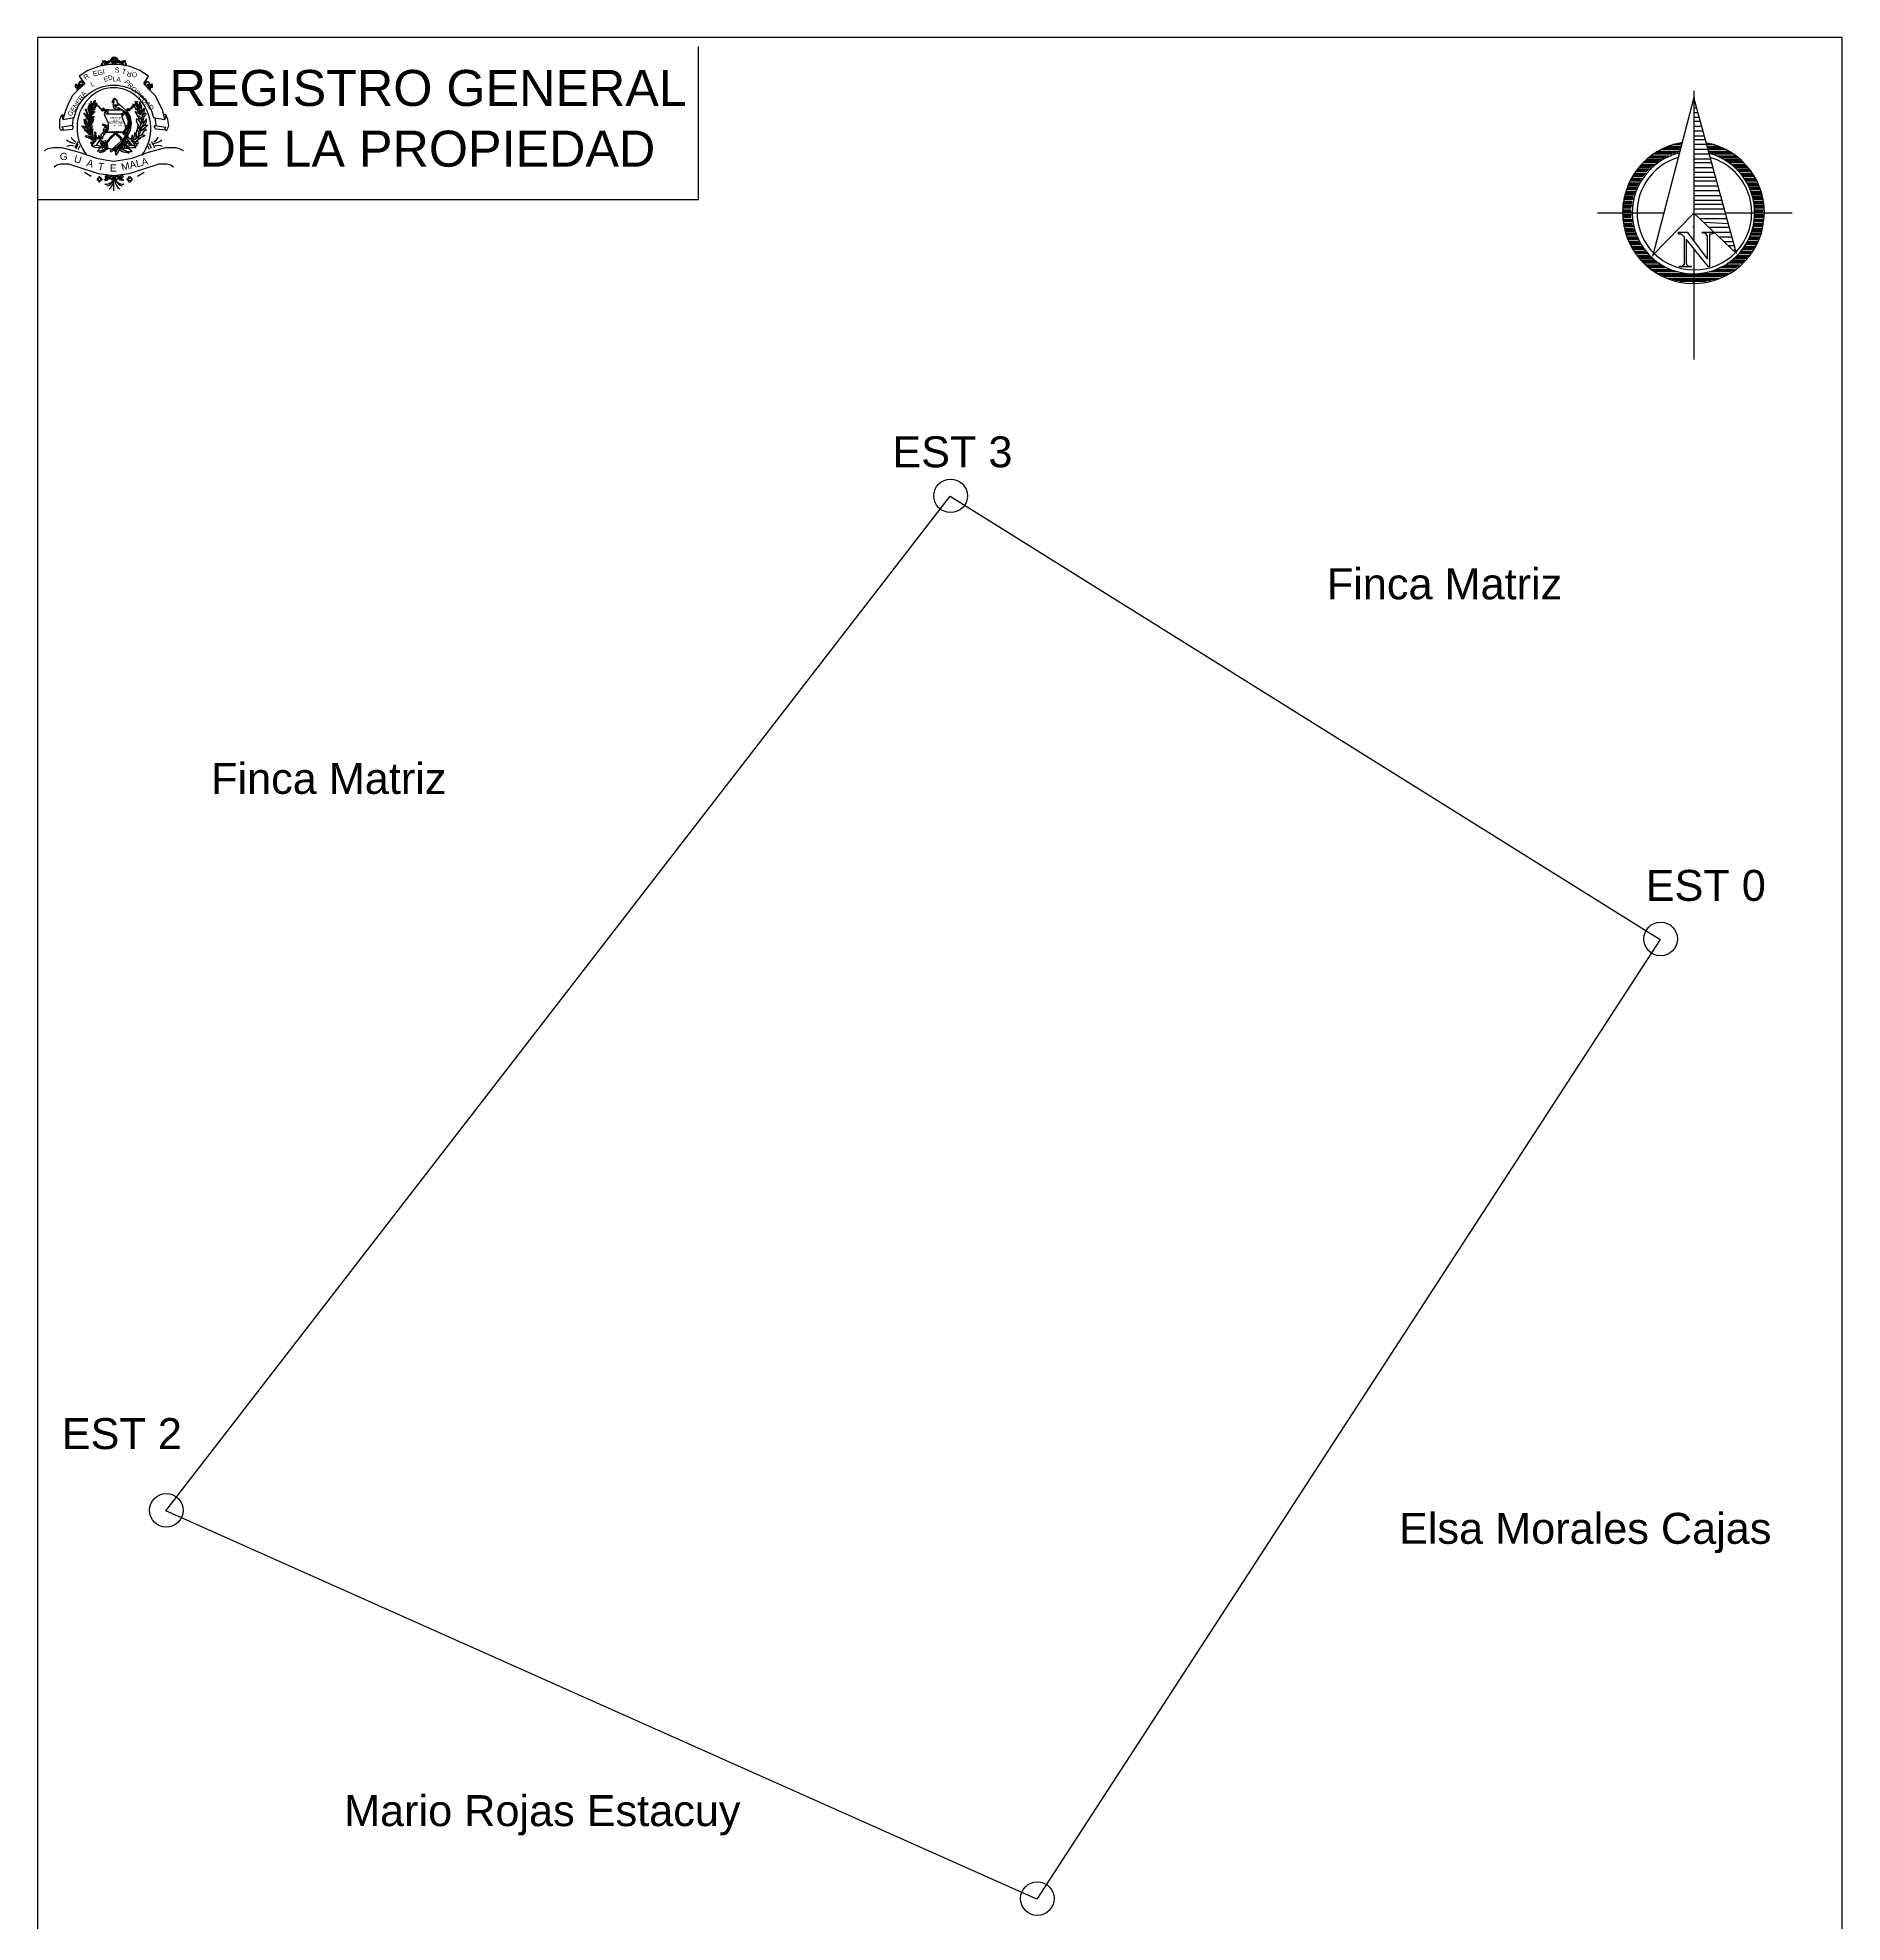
# Model space of a CAD drawing. Header units: millimetres. Extents: x 1880 to 2062, y 1917 to 2006.
# Drawn here: x 1880.19 to 1897.79, y 1929.81 to 1948.19 of the extents above; entities that cross this region are included whole.
import ezdxf

# ---------------------------------------------------------------- set-up
doc = ezdxf.new("R2010")
doc.units = ezdxf.units.MM
for name, color, linetype in [('PDF_0', 7, 'Continuous'), ('PDF_FORMATO', 7, 'Continuous'), ('PDF_Text', 7, 'Continuous')]:
    doc.layers.add(name, color=color, linetype=linetype)
doc.styles.add('PDF Arial-BoldMT', font='arial.ttf')
doc.styles.add('PDF ArialMT', font='arial.ttf')
doc.styles.add('PDF TimesNewRomanPS-BoldMT', font='arial.ttf')

msp = doc.modelspace()

# ---------------------------------------------------------------- hatches: boundary and pattern name
at = {"layer": 'PDF_0', "transparency": 33554559}
msp.add_hatch(color=256, dxfattribs=at).paths.add_polyline_path([(1896.352, 1947.601), (1896.352, 1947.61), (1896.342, 1947.61), (1896.333, 1947.601), (1896.342, 1947.591), (1896.352, 1947.591)])

# ---------------------------------------------------------------- linework, layer by layer
at = {"layer": 'PDF_0', "lineweight": 25}
for points in [[(1880.192, 1948.193), (1880.192, 1917.198), (1897.789, 1917.198), (1897.789, 1948.193)], [(1880.859, 1947.93), (1880.878, 1947.967), (1880.897, 1947.967), (1880.897, 1947.958), (1880.878, 1947.948), (1880.841, 1947.958), (1880.822, 1947.939), (1880.822, 1947.93), (1880.831, 1947.92), (1880.822, 1947.92), (1880.812, 1947.939), (1880.841, 1947.958), (1880.869, 1947.958), (1880.888, 1947.958), (1880.897, 1947.958), (1880.878, 1947.958), (1880.878, 1947.948), (1880.869, 1947.93), (1880.85, 1947.93), (1880.841, 1947.939), (1880.85, 1947.948), (1880.85, 1947.939)], [(1881.019, 1947.93), (1880.991, 1947.967), (1880.982, 1947.967), (1880.972, 1947.958), (1880.991, 1947.948), (1881.038, 1947.958), (1881.047, 1947.939), (1881.047, 1947.93), (1881.038, 1947.92), (1881.047, 1947.92), (1881.057, 1947.939), (1881.029, 1947.958), (1881, 1947.958), (1880.982, 1947.958), (1880.972, 1947.958), (1880.991, 1947.958), (1881, 1947.948), (1881.01, 1947.93), (1881.019, 1947.93), (1881.029, 1947.939), (1881.019, 1947.948), (1881.029, 1947.939)], [(1880.625, 1947.723), (1880.643, 1947.742), (1880.634, 1947.761), (1880.615, 1947.77), (1880.596, 1947.761), (1880.587, 1947.723), (1880.578, 1947.723), (1880.568, 1947.723), (1880.568, 1947.732), (1880.578, 1947.732), (1880.568, 1947.742), (1880.559, 1947.732), (1880.559, 1947.714), (1880.568, 1947.704), (1880.578, 1947.714), (1880.587, 1947.723), (1880.596, 1947.751), (1880.615, 1947.761), (1880.625, 1947.751)], [(1881.245, 1947.723), (1881.235, 1947.742), (1881.235, 1947.761), (1881.254, 1947.77), (1881.273, 1947.761), (1881.292, 1947.723), (1881.301, 1947.723), (1881.301, 1947.732), (1881.292, 1947.732), (1881.301, 1947.742), (1881.31, 1947.732), (1881.31, 1947.714), (1881.301, 1947.704), (1881.292, 1947.714), (1881.282, 1947.723), (1881.282, 1947.751), (1881.263, 1947.761), (1881.245, 1947.751)], [(1880.831, 1947.479), (1880.737, 1947.573), (1880.822, 1947.479)], [(1880.925, 1947.582), (1880.916, 1947.563), (1880.935, 1947.563), (1880.935, 1947.573)], [(1880.897, 1947.093), (1880.906, 1947.093)], [(1881.113, 1947.084), (1881.075, 1947.112), (1881.019, 1947.112), (1881.038, 1947.093), (1881.066, 1947.084)], [(1880.906, 1946.812), (1880.925, 1946.802), (1880.935, 1946.821), (1880.935, 1946.84), (1880.916, 1946.849), (1880.878, 1946.83), (1880.869, 1946.83), (1880.859, 1946.84), (1880.869, 1946.849), (1880.878, 1946.84), (1880.878, 1946.849), (1880.869, 1946.859), (1880.85, 1946.84), (1880.85, 1946.83), (1880.859, 1946.83), (1880.878, 1946.83), (1880.897, 1946.84), (1880.916, 1946.84), (1880.925, 1946.821)], [(1880.972, 1946.812), (1880.944, 1946.802), (1880.935, 1946.821), (1880.944, 1946.84), (1880.963, 1946.849), (1881, 1946.83), (1881.01, 1946.83), (1881.01, 1946.84), (1881, 1946.849), (1880.991, 1946.84), (1881, 1946.849), (1881.01, 1946.859), (1881.029, 1946.84), (1881.019, 1946.83), (1881.01, 1946.83), (1880.991, 1946.83), (1880.972, 1946.84), (1880.953, 1946.84), (1880.944, 1946.821)], [(1881, 1946.83), (1881.01, 1946.812), (1881.019, 1946.802), (1881.029, 1946.802)], [(1896.014, 1939.399), (1889.935, 1930.041), (1881.442, 1933.828), (1889.089, 1943.721)]]:
    msp.add_lwpolyline(points, close=True, dxfattribs=at)
for points in [[(1881.32, 1947.413), (1881.433, 1947.394), (1881.414, 1947.479), (1881.376, 1947.554), (1881.339, 1947.629), (1881.282, 1947.685), (1881.226, 1947.742), (1881.273, 1947.817), (1881.188, 1947.873), (1881.094, 1947.911), (1880.991, 1947.93), (1880.888, 1947.93), (1880.784, 1947.911), (1880.681, 1947.873), (1880.596, 1947.817), (1880.653, 1947.742), (1880.587, 1947.685), (1880.531, 1947.629), (1880.493, 1947.554), (1880.465, 1947.479), (1880.437, 1947.394), (1880.549, 1947.413, -0.823737)], [(1880.856, 1947.166, 0.771945), (1880.826, 1947.132, -0.741359)], [(1881.081, 1947.132, 0.771945), (1881.051, 1947.166, -0.741359)]]:
    msp.add_lwpolyline(points, format="xyb", close=True, dxfattribs=at)
for points in [[(1880.859, 1947.958), (1880.841, 1947.967), (1880.831, 1947.958), (1880.822, 1947.967), (1880.85, 1947.967), (1880.869, 1947.958)], [(1881.01, 1947.958), (1881.038, 1947.967), (1881.047, 1947.958), (1881.047, 1947.967), (1881.029, 1947.967), (1881, 1947.958)], [(1880.587, 1947.704), (1880.596, 1947.695), (1880.596, 1947.704), (1880.587, 1947.723), (1880.596, 1947.714), (1880.615, 1947.723), (1880.615, 1947.732), (1880.596, 1947.742), (1880.606, 1947.732), (1880.606, 1947.723), (1880.587, 1947.732)], [(1881.282, 1947.704), (1881.282, 1947.695), (1881.273, 1947.704), (1881.282, 1947.723), (1881.273, 1947.714), (1881.263, 1947.723), (1881.263, 1947.732), (1881.273, 1947.742), (1881.263, 1947.732), (1881.273, 1947.723), (1881.282, 1947.732)], [(1880.587, 1947.723), (1880.587, 1947.704), (1880.587, 1947.685), (1880.578, 1947.685), (1880.578, 1947.714)], [(1880.578, 1947.685), (1880.596, 1947.695), (1880.596, 1947.723)], [(1880.963, 1947.582), (1880.953, 1947.591), (1880.944, 1947.601), (1880.935, 1947.601), (1880.925, 1947.582), (1880.935, 1947.591), (1880.953, 1947.591), (1880.963, 1947.582), (1880.963, 1947.563), (1881.01, 1947.526), (1881.057, 1947.479), (1881.094, 1947.422), (1881.104, 1947.357), (1881.094, 1947.291), (1881.038, 1947.178)], [(1880.935, 1947.563), (1880.925, 1947.535), (1880.935, 1947.507), (1880.963, 1947.497), (1880.991, 1947.497)], [(1880.944, 1947.582), (1880.944, 1947.582)], [(1881.132, 1947.535), (1881.141, 1947.544), (1881.141, 1947.535)], [(1881.151, 1947.554), (1881.169, 1947.573), (1881.151, 1947.554)], [(1881.292, 1947.685), (1881.273, 1947.695), (1881.273, 1947.723)], [(1881.282, 1947.723), (1881.282, 1947.704), (1881.282, 1947.685), (1881.292, 1947.685), (1881.292, 1947.714)], [(1895.938, 1946.069), (1896.342, 1946.483), (1896.756, 1946.088), (1896.342, 1947.61), (1895.938, 1946.06)], [(1896.342, 1947.676), (1896.342, 1946.21)], [(1896.361, 1947.554), (1896.342, 1947.554)], [(1880.427, 1947.291), (1880.531, 1947.3), (1880.54, 1947.319), (1880.531, 1947.338), (1880.427, 1947.319), (1880.437, 1947.31), (1880.437, 1947.3), (1880.437, 1947.291), (1880.418, 1947.291), (1880.408, 1947.31), (1880.408, 1947.338), (1880.408, 1947.394), (1880.427, 1947.441), (1880.437, 1947.394)], [(1880.427, 1947.441), (1880.446, 1947.441)], [(1880.531, 1947.338), (1880.54, 1947.413)], [(1880.85, 1947.488), (1880.831, 1947.507), (1880.822, 1947.497), (1880.85, 1947.479)], [(1880.831, 1947.479), (1880.831, 1947.488), (1880.822, 1947.488)], [(1880.869, 1947.46), (1880.859, 1947.479), (1880.85, 1947.46), (1880.859, 1947.45), (1880.878, 1947.45), (1880.878, 1947.488), (1880.859, 1947.488), (1880.85, 1947.479), (1880.841, 1947.45), (1880.85, 1947.422), (1880.878, 1947.366), (1880.878, 1947.328), (1880.878, 1947.3), (1880.869, 1947.281), (1880.859, 1947.272), (1880.841, 1947.281), (1880.831, 1947.291), (1880.841, 1947.31), (1880.85, 1947.319), (1880.859, 1947.319), (1880.869, 1947.3), (1880.859, 1947.281), (1880.85, 1947.291), (1880.85, 1947.3), (1880.859, 1947.3), (1880.859, 1947.291)], [(1880.859, 1947.488), (1881.01, 1947.488), (1881.019, 1947.488), (1881.029, 1947.469), (1881.019, 1947.45), (1881.01, 1947.45), (1881.019, 1947.404), (1881.038, 1947.357), (1881.047, 1947.31), (1881.038, 1947.291), (1881.029, 1947.281), (1881.029, 1947.272), (1881.01, 1947.272), (1880.859, 1947.272), (1881.01, 1947.272), (1881.038, 1947.244), (1881.047, 1947.234)], [(1880.869, 1947.45), (1881.01, 1947.45)], [(1880.963, 1947.526), (1880.963, 1947.526)], [(1880.972, 1947.526), (1880.972, 1947.526)], [(1880.972, 1947.516), (1880.972, 1947.516)], [(1880.972, 1947.507), (1880.972, 1947.507)], [(1880.982, 1947.526), (1880.982, 1947.526)], [(1880.982, 1947.507), (1880.982, 1947.507)], [(1880.982, 1947.497), (1880.982, 1947.497)], [(1880.991, 1947.516), (1880.991, 1947.516)], [(1881.01, 1947.441), (1881.038, 1947.469)], [(1881.01, 1947.422), (1881.047, 1947.46)], [(1881.066, 1947.272), (1881.029, 1947.244), (1881.066, 1947.3), (1881.085, 1947.366), (1881.066, 1947.432), (1881.019, 1947.488), (1881.075, 1947.432), (1881.085, 1947.385), (1881.085, 1947.347), (1881.075, 1947.31), (1881.066, 1947.263), (1881.019, 1947.197)], [(1881.019, 1947.479), (1881.057, 1947.432), (1881.075, 1947.375), (1881.066, 1947.319), (1881.038, 1947.272)], [(1881.057, 1947.488), (1881.075, 1947.507), (1881.075, 1947.497), (1881.057, 1947.479)], [(1881.132, 1947.526), (1881.085, 1947.479), (1881.075, 1947.479), (1881.122, 1947.535)], [(1881.075, 1947.479), (1881.075, 1947.488), (1881.085, 1947.488)], [(1881.188, 1947.46), (1881.188, 1947.507), (1881.188, 1947.535)], [(1881.442, 1947.291), (1881.348, 1947.3), (1881.329, 1947.319), (1881.339, 1947.338), (1881.442, 1947.319), (1881.433, 1947.31), (1881.433, 1947.3), (1881.442, 1947.291), (1881.451, 1947.291), (1881.461, 1947.31), (1881.47, 1947.338), (1881.461, 1947.394), (1881.442, 1947.441), (1881.433, 1947.394)], [(1881.348, 1947.338), (1881.339, 1947.413)], [(1881.442, 1947.441), (1881.423, 1947.441)], [(1896.371, 1947.507), (1896.342, 1947.507)], [(1896.38, 1947.46), (1896.342, 1947.46)], [(1896.399, 1947.413), (1896.342, 1947.413)], [(1896.408, 1947.375), (1896.342, 1947.375)], [(1880.465, 1947.187), (1880.465, 1947.187)], [(1880.803, 1947.234), (1880.784, 1947.206), (1880.775, 1947.206), (1880.765, 1947.206), (1880.718, 1947.15), (1880.718, 1947.14), (1880.728, 1947.131), (1880.728, 1947.15), (1880.765, 1947.197)], [(1880.737, 1947.206), (1880.728, 1947.3)], [(1880.765, 1947.14), (1880.812, 1947.216), (1880.841, 1947.244), (1880.859, 1947.272)], [(1880.841, 1947.244), (1880.822, 1947.263)], [(1880.831, 1947.253), (1880.85, 1947.272)], [(1880.85, 1947.319), (1880.878, 1947.319)], [(1881.01, 1947.187), (1880.916, 1947.103)], [(1880.925, 1947.103), (1880.972, 1947.131), (1881.019, 1947.178), (1880.972, 1947.112), (1880.991, 1947.14), (1881.019, 1947.169)], [(1881.038, 1947.263), (1881.019, 1947.272)], [(1881.057, 1947.253), (1881.047, 1947.263), (1881.029, 1947.281)], [(1881.113, 1947.14), (1881.057, 1947.216), (1881.075, 1947.225)], [(1881.066, 1947.234), (1881.085, 1947.206), (1881.094, 1947.206), (1881.104, 1947.206), (1881.16, 1947.15), (1881.16, 1947.14), (1881.141, 1947.131), (1881.141, 1947.15), (1881.104, 1947.197)], [(1881.188, 1947.3), (1881.198, 1947.328)], [(1881.414, 1947.187), (1881.414, 1947.187)], [(1896.418, 1947.328), (1896.342, 1947.328)], [(1896.436, 1947.281), (1896.342, 1947.281)], [(1896.446, 1947.234), (1896.342, 1947.234)], [(1896.455, 1947.197), (1896.342, 1947.197)], [(1880.258, 1947.093), (1880.296, 1947.112), (1880.343, 1947.122), (1880.427, 1947.122), (1880.596, 1947.075), (1880.765, 1947.018), (1880.85, 1947), (1880.935, 1946.99), (1881.019, 1947), (1881.113, 1947.018), (1881.273, 1947.075), (1881.442, 1947.122), (1881.536, 1947.122), (1881.573, 1947.112), (1881.611, 1947.093)], [(1880.268, 1947.084), (1880.268, 1947.084)], [(1880.568, 1947.112), (1880.587, 1947.159)], [(1880.587, 1947.103), (1880.606, 1947.14)], [(1880.822, 1947.122), (1880.822, 1947.122)], [(1880.906, 1947.075), (1880.916, 1947.093)], [(1880.953, 1947.075), (1880.944, 1947.093)], [(1881, 1947.103), (1881.047, 1947.093), (1881.085, 1947.065), (1881.029, 1947.075), (1881.01, 1947.084), (1880.991, 1947.103), (1880.953, 1947.046), (1880.953, 1947.075), (1880.972, 1947.103)], [(1880.972, 1947.103), (1880.972, 1947.103)], [(1881.029, 1947.169), (1880.991, 1947.112)], [(1881.019, 1947.112), (1881.038, 1947.122), (1881.047, 1947.14), (1881.019, 1947.131), (1881.01, 1947.112)], [(1881.038, 1947.15), (1881.019, 1947.159)], [(1881.038, 1947.14), (1881.019, 1947.15)], [(1881.075, 1947.112), (1881.038, 1947.15), (1881.047, 1947.159), (1881.075, 1947.122), (1881.113, 1947.122), (1881.151, 1947.122), (1881.122, 1947.14), (1881.085, 1947.14)], [(1881.282, 1947.103), (1881.263, 1947.14)], [(1881.301, 1947.112), (1881.282, 1947.159)], [(1881.611, 1947.084), (1881.611, 1947.084)], [(1896.004, 1946.99), (1895.863, 1946.99)], [(1896.023, 1947), (1895.882, 1947)], [(1896.051, 1947.018), (1895.892, 1947.018)], [(1896.07, 1947.028), (1895.91, 1947.028)], [(1896.098, 1947.037), (1895.92, 1947.037)], [(1896.126, 1947.056), (1895.938, 1947.056)], [(1896.164, 1947.065), (1895.957, 1947.065)], [(1896.192, 1947.075), (1895.976, 1947.075)], [(1896.202, 1947.084), (1895.995, 1947.084)], [(1896.202, 1947.103), (1896.023, 1947.103)], [(1896.202, 1947.112), (1896.042, 1947.112)], [(1896.211, 1947.122), (1896.07, 1947.122)], [(1896.211, 1947.131), (1896.098, 1947.131)], [(1896.211, 1947.15), (1896.136, 1947.15)], [(1896.22, 1947.159), (1896.183, 1947.159)], [(1896.53, 1947.15), (1896.465, 1947.15), (1896.342, 1947.15)], [(1896.643, 1947.103), (1896.483, 1947.103), (1896.342, 1947.103)], [(1896.493, 1947.056), (1896.342, 1947.056)], [(1896.502, 1947.009), (1896.342, 1947.009)], [(1896.483, 1947.159), (1896.465, 1947.159)], [(1896.568, 1947.131), (1896.474, 1947.131)], [(1896.596, 1947.122), (1896.474, 1947.122)], [(1896.624, 1947.112), (1896.474, 1947.112)], [(1896.671, 1947.084), (1896.483, 1947.084)], [(1896.69, 1947.075), (1896.493, 1947.075)], [(1896.709, 1947.065), (1896.502, 1947.065)], [(1896.728, 1947.056), (1896.54, 1947.056)], [(1896.746, 1947.037), (1896.568, 1947.037)], [(1896.756, 1947.028), (1896.596, 1947.028)], [(1896.775, 1947.018), (1896.615, 1947.018)], [(1896.784, 1947), (1896.643, 1947)], [(1896.803, 1946.99), (1896.662, 1946.99)], [(1880.352, 1946.934), (1880.38, 1946.953), (1880.418, 1946.962), (1880.493, 1946.962), (1880.643, 1946.915), (1880.784, 1946.868), (1880.859, 1946.859), (1880.935, 1946.849), (1881.01, 1946.859), (1881.085, 1946.868), (1881.226, 1946.915), (1881.376, 1946.962), (1881.451, 1946.962), (1881.489, 1946.953), (1881.517, 1946.934)], [(1880.352, 1946.924), (1880.352, 1946.924)], [(1880.888, 1946.84), (1880.888, 1946.821), (1880.897, 1946.821), (1880.897, 1946.83), (1880.906, 1946.821), (1880.897, 1946.812), (1880.878, 1946.812), (1880.878, 1946.83), (1880.859, 1946.812), (1880.85, 1946.802), (1880.841, 1946.802), (1880.869, 1946.83)], [(1880.85, 1946.802), (1880.869, 1946.802), (1880.878, 1946.821), (1880.869, 1946.812), (1880.859, 1946.802), (1880.859, 1946.812)], [(1881, 1946.83), (1880.991, 1946.812), (1880.982, 1946.812), (1880.972, 1946.821), (1880.972, 1946.83), (1880.972, 1946.821), (1880.982, 1946.821), (1880.982, 1946.84)], [(1881.029, 1946.802), (1881, 1946.802), (1880.991, 1946.821), (1881, 1946.812), (1881.01, 1946.802), (1881.01, 1946.812)], [(1881.517, 1946.924), (1881.517, 1946.924)], [(1895.835, 1946.821), (1895.732, 1946.821)], [(1895.826, 1946.812), (1895.732, 1946.812)], [(1895.845, 1946.84), (1895.741, 1946.84)], [(1895.854, 1946.849), (1895.751, 1946.849)], [(1895.873, 1946.868), (1895.76, 1946.868)], [(1895.863, 1946.859), (1895.76, 1946.859)], [(1895.882, 1946.887), (1895.769, 1946.887)], [(1895.892, 1946.896), (1895.779, 1946.896)], [(1895.91, 1946.906), (1895.788, 1946.906)], [(1895.92, 1946.924), (1895.798, 1946.924)], [(1895.929, 1946.934), (1895.807, 1946.934)], [(1895.948, 1946.943), (1895.816, 1946.943)], [(1895.957, 1946.953), (1895.835, 1946.953)], [(1895.976, 1946.971), (1895.845, 1946.971)], [(1895.995, 1946.981), (1895.854, 1946.981)], [(1896.521, 1946.971), (1896.342, 1946.971)], [(1896.53, 1946.924), (1896.342, 1946.924)], [(1896.54, 1946.877), (1896.342, 1946.877)], [(1896.559, 1946.83), (1896.342, 1946.83)], [(1896.812, 1946.981), (1896.681, 1946.981)], [(1896.822, 1946.971), (1896.69, 1946.971)], [(1896.84, 1946.953), (1896.709, 1946.953)], [(1896.85, 1946.943), (1896.728, 1946.943)], [(1896.859, 1946.934), (1896.737, 1946.934)], [(1896.869, 1946.924), (1896.746, 1946.924)], [(1896.878, 1946.906), (1896.765, 1946.906)], [(1896.887, 1946.896), (1896.775, 1946.896)], [(1896.897, 1946.887), (1896.784, 1946.887)], [(1896.906, 1946.868), (1896.793, 1946.868)], [(1896.916, 1946.859), (1896.803, 1946.859)], [(1896.916, 1946.849), (1896.812, 1946.849)], [(1896.925, 1946.84), (1896.822, 1946.84)], [(1896.934, 1946.821), (1896.831, 1946.821)], [(1896.944, 1946.812), (1896.84, 1946.812)], [(1880.841, 1946.774), (1880.841, 1946.774)], [(1880.859, 1946.746), (1880.859, 1946.746)], [(1880.888, 1946.718), (1880.888, 1946.718)], [(1880.935, 1946.699), (1880.935, 1946.793)], [(1880.991, 1946.718), (1880.991, 1946.718)], [(1881.01, 1946.746), (1881.01, 1946.746)], [(1881.029, 1946.774), (1881.029, 1946.774)], [(1895.751, 1946.624), (1895.657, 1946.624)], [(1895.76, 1946.661), (1895.666, 1946.661)], [(1895.751, 1946.643), (1895.666, 1946.643)], [(1895.751, 1946.633), (1895.666, 1946.633)], [(1895.769, 1946.689), (1895.675, 1946.689)], [(1895.769, 1946.68), (1895.675, 1946.68)], [(1895.76, 1946.671), (1895.675, 1946.671)], [(1895.779, 1946.718), (1895.685, 1946.718)], [(1895.779, 1946.708), (1895.685, 1946.708)], [(1895.788, 1946.746), (1895.694, 1946.746)], [(1895.788, 1946.727), (1895.694, 1946.727)], [(1895.798, 1946.765), (1895.704, 1946.765)], [(1895.798, 1946.755), (1895.704, 1946.755)], [(1895.816, 1946.793), (1895.713, 1946.793)], [(1895.807, 1946.774), (1895.713, 1946.774)], [(1895.826, 1946.802), (1895.722, 1946.802)], [(1896.568, 1946.793), (1896.342, 1946.793)], [(1896.577, 1946.746), (1896.342, 1946.746)], [(1896.587, 1946.699), (1896.342, 1946.699)], [(1896.606, 1946.652), (1896.342, 1946.652)], [(1896.944, 1946.802), (1896.85, 1946.802)], [(1896.953, 1946.793), (1896.85, 1946.793)], [(1896.953, 1946.774), (1896.859, 1946.774)], [(1896.963, 1946.765), (1896.869, 1946.765)], [(1896.972, 1946.755), (1896.869, 1946.755)], [(1896.972, 1946.746), (1896.878, 1946.746)], [(1896.981, 1946.727), (1896.887, 1946.727)], [(1896.981, 1946.718), (1896.887, 1946.718)], [(1896.981, 1946.708), (1896.897, 1946.708)], [(1896.991, 1946.689), (1896.897, 1946.689)], [(1896.991, 1946.68), (1896.906, 1946.68)], [(1897, 1946.671), (1896.906, 1946.671)], [(1897, 1946.661), (1896.906, 1946.661)], [(1897, 1946.643), (1896.916, 1946.643)], [(1897.01, 1946.633), (1896.916, 1946.633)], [(1897.01, 1946.624), (1896.916, 1946.624)], [(1896.042, 1946.483), (1895.403, 1946.483)], [(1895.741, 1946.577), (1895.647, 1946.577)], [(1895.741, 1946.558), (1895.647, 1946.558)], [(1895.741, 1946.549), (1895.647, 1946.549)], [(1895.732, 1946.539), (1895.647, 1946.539)], [(1895.732, 1946.53), (1895.647, 1946.53)], [(1895.732, 1946.511), (1895.647, 1946.511)], [(1895.732, 1946.502), (1895.647, 1946.502)], [(1895.732, 1946.492), (1895.647, 1946.492)], [(1895.732, 1946.483), (1895.647, 1946.483)], [(1895.732, 1946.464), (1895.647, 1946.464)], [(1895.732, 1946.455), (1895.647, 1946.455)], [(1895.732, 1946.445), (1895.647, 1946.445)], [(1895.751, 1946.614), (1895.657, 1946.614)], [(1895.741, 1946.596), (1895.657, 1946.596)], [(1895.741, 1946.586), (1895.657, 1946.586)], [(1896.615, 1946.605), (1896.342, 1946.605)], [(1896.624, 1946.567), (1896.342, 1946.567)], [(1896.643, 1946.52), (1896.342, 1946.52)], [(1896.653, 1946.473), (1896.352, 1946.473)], [(1897.301, 1946.483), (1896.653, 1946.483)], [(1897.01, 1946.614), (1896.925, 1946.614)], [(1897.01, 1946.596), (1896.925, 1946.596)], [(1897.019, 1946.586), (1896.925, 1946.586)], [(1897.019, 1946.577), (1896.925, 1946.577)], [(1897.019, 1946.558), (1896.934, 1946.558)], [(1897.019, 1946.549), (1896.934, 1946.549)], [(1897.019, 1946.539), (1896.934, 1946.539)], [(1897.019, 1946.53), (1896.934, 1946.53)], [(1897.019, 1946.511), (1896.934, 1946.511)], [(1897.019, 1946.502), (1896.934, 1946.502)], [(1897.019, 1946.492), (1896.934, 1946.492)], [(1897.019, 1946.483), (1896.934, 1946.483)], [(1897.019, 1946.464), (1896.934, 1946.464)], [(1897.019, 1946.455), (1896.934, 1946.455)], [(1897.019, 1946.445), (1896.934, 1946.445)], [(1895.732, 1946.436), (1895.647, 1946.436)], [(1895.741, 1946.417), (1895.647, 1946.417)], [(1895.741, 1946.408), (1895.647, 1946.408)], [(1895.741, 1946.398), (1895.657, 1946.398)], [(1895.741, 1946.379), (1895.657, 1946.379)], [(1895.741, 1946.37), (1895.657, 1946.37)], [(1895.751, 1946.361), (1895.657, 1946.361)], [(1895.751, 1946.351), (1895.657, 1946.351)], [(1895.751, 1946.332), (1895.666, 1946.332)], [(1895.76, 1946.323), (1895.666, 1946.323)], [(1895.76, 1946.314), (1895.666, 1946.314)], [(1895.76, 1946.304), (1895.675, 1946.304)], [(1895.769, 1946.285), (1895.675, 1946.285)], [(1895.769, 1946.276), (1895.675, 1946.276)], [(1895.779, 1946.267), (1895.685, 1946.267)], [(1896.54, 1946.295), (1896.54, 1946.285), (1896.512, 1946.276), (1896.493, 1946.276), (1896.493, 1946.257), (1896.493, 1945.957), (1896.483, 1945.957), (1896.267, 1946.229), (1896.267, 1945.994), (1896.277, 1945.975), (1896.286, 1945.966), (1896.314, 1945.966), (1896.314, 1945.957), (1896.202, 1945.957), (1896.202, 1945.966), (1896.22, 1945.966), (1896.239, 1945.975), (1896.249, 1945.985), (1896.249, 1946.004), (1896.249, 1946.248), (1896.22, 1946.276), (1896.202, 1946.276), (1896.192, 1946.276), (1896.192, 1946.295), (1896.277, 1946.295), (1896.474, 1946.032), (1896.474, 1946.257), (1896.455, 1946.285), (1896.427, 1946.285), (1896.427, 1946.295), (1896.54, 1946.295), (1896.699, 1946.295)], [(1896.342, 1946.342), (1896.333, 1946.342)], [(1896.662, 1946.426), (1896.399, 1946.426)], [(1896.681, 1946.379), (1896.446, 1946.389)], [(1896.69, 1946.342), (1896.493, 1946.342)], [(1896.981, 1946.267), (1896.887, 1946.267)], [(1896.991, 1946.285), (1896.897, 1946.285)], [(1896.991, 1946.276), (1896.897, 1946.276)], [(1897, 1946.314), (1896.906, 1946.314)], [(1897, 1946.304), (1896.906, 1946.304)], [(1897.01, 1946.351), (1896.916, 1946.351)], [(1897.01, 1946.332), (1896.916, 1946.332)], [(1897, 1946.323), (1896.916, 1946.323)], [(1897.019, 1946.408), (1896.925, 1946.408)], [(1897.019, 1946.398), (1896.925, 1946.398)], [(1897.01, 1946.379), (1896.925, 1946.379)], [(1897.01, 1946.37), (1896.925, 1946.37)], [(1897.01, 1946.361), (1896.925, 1946.361)], [(1897.019, 1946.436), (1896.934, 1946.436)], [(1897.019, 1946.417), (1896.934, 1946.417)], [(1895.779, 1946.248), (1895.685, 1946.248)], [(1895.788, 1946.239), (1895.694, 1946.239)], [(1895.788, 1946.229), (1895.694, 1946.229)], [(1895.798, 1946.22), (1895.704, 1946.22)], [(1895.807, 1946.201), (1895.704, 1946.201)], [(1895.807, 1946.192), (1895.713, 1946.192)], [(1895.816, 1946.182), (1895.722, 1946.182)], [(1895.826, 1946.173), (1895.722, 1946.173)], [(1895.835, 1946.154), (1895.732, 1946.154)], [(1895.845, 1946.145), (1895.741, 1946.145)], [(1895.845, 1946.135), (1895.741, 1946.135)], [(1895.854, 1946.126), (1895.751, 1946.126)], [(1895.863, 1946.107), (1895.76, 1946.107)], [(1895.873, 1946.098), (1895.769, 1946.098)], [(1895.892, 1946.088), (1895.779, 1946.088)], [(1896.342, 1946.126), (1896.342, 1945.055)], [(1896.718, 1946.248), (1896.587, 1946.248)], [(1896.728, 1946.201), (1896.634, 1946.201)], [(1896.737, 1946.163), (1896.681, 1946.163)], [(1896.746, 1946.116), (1896.728, 1946.116)], [(1896.897, 1946.088), (1896.784, 1946.088)], [(1896.897, 1946.098), (1896.793, 1946.098)], [(1896.906, 1946.107), (1896.803, 1946.107)], [(1896.916, 1946.126), (1896.812, 1946.126)], [(1896.925, 1946.135), (1896.822, 1946.135)], [(1896.934, 1946.145), (1896.831, 1946.145)], [(1896.944, 1946.173), (1896.84, 1946.173)], [(1896.934, 1946.154), (1896.84, 1946.154)], [(1896.953, 1946.182), (1896.85, 1946.182)], [(1896.953, 1946.192), (1896.859, 1946.192)], [(1896.963, 1946.22), (1896.869, 1946.22)], [(1896.963, 1946.201), (1896.869, 1946.201)], [(1896.972, 1946.239), (1896.878, 1946.239)], [(1896.972, 1946.229), (1896.878, 1946.229)], [(1896.981, 1946.248), (1896.887, 1946.248)], [(1895.901, 1946.069), (1895.788, 1946.069)], [(1895.91, 1946.06), (1895.798, 1946.06)], [(1895.92, 1946.051), (1895.807, 1946.051)], [(1895.938, 1946.041), (1895.816, 1946.041)], [(1895.948, 1946.022), (1895.826, 1946.022)], [(1895.967, 1946.013), (1895.835, 1946.013)], [(1895.976, 1946.004), (1895.845, 1946.004)], [(1895.995, 1945.994), (1895.854, 1945.994)], [(1896.014, 1945.975), (1895.873, 1945.975)], [(1896.032, 1945.966), (1895.882, 1945.966)], [(1896.061, 1945.957), (1895.901, 1945.957)], [(1896.079, 1945.947), (1895.91, 1945.947)], [(1896.108, 1945.928), (1895.929, 1945.928)], [(1896.136, 1945.919), (1895.948, 1945.919)], [(1896.183, 1945.91), (1895.967, 1945.91)], [(1896.23, 1945.891), (1895.985, 1945.891)], [(1896.681, 1945.891), (1896.436, 1945.891)], [(1896.699, 1945.91), (1896.493, 1945.91)], [(1896.718, 1945.919), (1896.53, 1945.919)], [(1896.737, 1945.928), (1896.559, 1945.928)], [(1896.756, 1945.947), (1896.587, 1945.947)], [(1896.765, 1945.957), (1896.615, 1945.957)], [(1896.784, 1945.966), (1896.634, 1945.966)], [(1896.793, 1945.975), (1896.653, 1945.975)], [(1896.812, 1945.994), (1896.671, 1945.994)], [(1896.822, 1946.004), (1896.69, 1946.004)], [(1896.831, 1946.013), (1896.709, 1946.013)], [(1896.84, 1946.022), (1896.718, 1946.022)], [(1896.859, 1946.041), (1896.737, 1946.041)], [(1896.869, 1946.051), (1896.746, 1946.051)], [(1896.878, 1946.06), (1896.756, 1946.06)], [(1896.887, 1946.069), (1896.765, 1946.069)], [(1896.662, 1945.882), (1896.342, 1945.882), (1896.004, 1945.882)], [(1896.643, 1945.872), (1896.342, 1945.872), (1896.032, 1945.872)], [(1896.615, 1945.863), (1896.342, 1945.863), (1896.051, 1945.863)], [(1896.587, 1945.844), (1896.342, 1945.844), (1896.079, 1945.844)], [(1896.559, 1945.835), (1896.342, 1945.835), (1896.117, 1945.835)], [(1896.512, 1945.825), (1896.342, 1945.825), (1896.155, 1945.825)], [(1896.465, 1945.816), (1896.342, 1945.816), (1896.202, 1945.816)], [(1896.352, 1945.797), (1896.342, 1945.797), (1896.314, 1945.797)]]:
    msp.add_lwpolyline(points, dxfattribs=at)
for points in [[(1880.93, 1947.964, 0.047187), (1880.919, 1947.967, 0.047187), (1880.93, 1947.97)], [(1880.922, 1947.963, 0.047318), (1880.928, 1947.972, 0.047318), (1880.922, 1947.981)], [(1880.93, 1947.98, 0.047218), (1880.939, 1947.974, 0.047218), (1880.948, 1947.98)], [(1880.948, 1947.954, 0.047218), (1880.939, 1947.961, 0.047218), (1880.93, 1947.954)], [(1880.948, 1947.97, 0.047187), (1880.96, 1947.968, 0.047187), (1880.948, 1947.964)], [(1880.957, 1947.981, 0.047318), (1880.951, 1947.971, 0.047318), (1880.957, 1947.963)], [(1880.752, 1947.577, 0.033043), (1880.744, 1947.57, 0.207566), (1880.718, 1947.511)], [(1880.969, 1947.531, -0.781646), (1880.946, 1947.542, 0.516638), (1880.969, 1947.54)], [(1881.169, 1947.52, 0.262218), (1881.141, 1947.572, 0.099266), (1881.152, 1947.531)], [(1880.752, 1947.47, 0.094413), (1880.681, 1947.401, 0.351322), (1880.638, 1947.45)], [(1880.65, 1947.385, 0.04921), (1880.693, 1947.32, 0.135858), (1880.741, 1947.4)], [(1880.683, 1947.435, 0.056921), (1880.662, 1947.5, 0.21218), (1880.69, 1947.424)], [(1880.728, 1947.385), (1880.69, 1947.319, -0.317304), (1880.739, 1947.397)], [(1880.985, 1947.508, 0.32102), (1881.01, 1947.497), (1881.047, 1947.469), (1881.075, 1947.441), (1881.094, 1947.394), (1881.094, 1947.347), (1881.085, 1947.31), (1881.066, 1947.263), (1881.029, 1947.187)], [(1881.195, 1947.473, 0.200713), (1881.207, 1947.504, 0.165301), (1881.2, 1947.523)], [(1881.229, 1947.423, 0.184573), (1881.218, 1947.367, 0.401924), (1881.198, 1947.341)], [(1881.232, 1947.504, 0.234175), (1881.208, 1947.437, -0.052108), (1881.213, 1947.421)], [(1881.252, 1947.4, 0.149637), (1881.211, 1947.324, 0.35465), (1881.253, 1947.403)], [(1880.716, 1947.248, -0.514764), (1880.726, 1947.332, 0.253727), (1880.723, 1947.283)], [(1880.824, 1947.218, -0.190525), (1880.812, 1947.216), (1880.803, 1947.225)], [(1880.807, 1947.234, 0.22507), (1880.812, 1947.253), (1880.841, 1947.281)], [(1880.96, 1947.264, -0.069986), (1881.045, 1947.165, 0.051702), (1880.955, 1947.258)], [(1881.052, 1947.329, -0.016173), (1881.08, 1947.342, 0.011965), (1881.051, 1947.326)], [(1881.076, 1947.19, 0.090395), (1881.054, 1947.168, 0.156705), (1881.056, 1947.189)], [(1881.117, 1947.205, 0.259319), (1881.14, 1947.269, -0.215962), (1881.144, 1947.197)], [(1881.192, 1947.216, 0.177912), (1881.128, 1947.191, 0.027617), (1881.131, 1947.216)], [(1881.151, 1947.216), (1881.16, 1947.216, -0.062675), (1881.195, 1947.214)], [(1880.731, 1947.131, 0.238851), (1880.811, 1947.132, 0.227961), (1880.726, 1947.13)], [(1880.784, 1947.095, -0.35293), (1880.771, 1947.085, 0.122163), (1880.854, 1947.115)], [(1880.822, 1947.112), (1880.859, 1947.15), (1880.85, 1947.159), (1880.812, 1947.122, -0.01021), (1880.817, 1947.121)], [(1880.788, 1946.807, 0.047266), (1880.772, 1946.812, 0.047266), (1880.788, 1946.816)], [(1880.789, 1946.826, 0.047236), (1880.794, 1946.843, 0.047236), (1880.798, 1946.826)], [(1880.808, 1946.816, 0.047266), (1880.825, 1946.811, 0.047266), (1880.808, 1946.807)], [(1881.08, 1946.807, 0.047266), (1881.063, 1946.811, 0.047266), (1881.08, 1946.816)], [(1881.099, 1946.816, 0.047266), (1881.116, 1946.812, 0.047266), (1881.099, 1946.807)], [(1880.798, 1946.797, 0.047236), (1880.793, 1946.781, 0.047236), (1880.789, 1946.797)], [(1895.956, 1946.088, 0.194731), (1896.344, 1945.928, 0.204975), (1896.749, 1946.099)]]:
    msp.add_lwpolyline(points, format="xyb", dxfattribs=at)
at = {"layer": 'PDF_0', "lineweight": 0}
for points in [[(1880.568, 1947.14), (1880.568, 1947.14)], [(1880.568, 1947.122), (1880.568, 1947.122)], [(1880.578, 1947.15), (1880.578, 1947.15)], [(1881.292, 1947.15), (1881.292, 1947.15)], [(1881.301, 1947.14), (1881.301, 1947.14)], [(1881.31, 1947.122), (1881.31, 1947.122)]]:
    msp.add_lwpolyline(points, dxfattribs=at)
at = {"layer": 'PDF_0', "lineweight": 25}
for centre, radius in [((1880.939, 1947.972), 0.0329), ((1880.939, 1947.972), 0.0235), ((1889.094, 1943.725), 0.164), ((1896.018, 1939.404), 0.164), ((1881.447, 1933.832), 0.164), ((1889.94, 1930.046), 0.164)]:
    msp.add_circle(centre, radius, dxfattribs=at)
for centre, radius, start, end in [((1880.873, 1948), 0.0611, 341.8974, 352.7101), ((1880.873, 1947.944), 0.0611, 7.2899, 18.1026), ((1881.005, 1948), 0.0611, 187.2899, 198.1026), ((1881.005, 1947.944), 0.0611, 161.8974, 172.7101), ((1880.648, 1947.512), 0.0611, 319.24, 40.3039), ((1880.808, 1947.455), 0.108, 115.7519, 163.4766), ((1880.554, 1947.709), 0.268, 305.0315, 322.1195), ((1880.808, 1947.549), 0.0986, 165.6132, 188.0201), ((1880.629, 1947.53), 0.0893, 342.0755, 24.9778), ((1880.686, 1947.568), 0.0893, 286.6061, 343.4331), ((1880.845, 1947.502), 0.117, 145.7285, 169.3319), ((1880.592, 1947.596), 0.164, 340.0853, 349.702), ((1880.592, 1947.596), 0.164, 350.4398, 355.1358), ((1880.806, 1947.458), 0.105, 112.205, 113.731), ((1880.685, 1947.568), 0.0894, 346.3964, 348.261), ((1880.977, 1947.549), 0.0141, 203.0032, 288.3398), ((1881.108, 1947.474), 0.0705, 14.3246, 79.9754), ((1881.315, 1947.53), 0.136, 164.4647, 188.3282), ((1881.118, 1947.53), 0.0799, 333.5224, 26.8182), ((1880.723, 1947.493), 0.0892, 202.2331, 241.4443), ((1880.723, 1947.389), 0.0799, 174.2985, 242.2264), ((1880.498, 1947.248), 0.211, 20.7313, 44.3136), ((1880.78, 1947.54), 0.155, 215.6094, 233.4361), ((1880.601, 1947.436), 0.0799, 348.366, 47.1802), ((1880.733, 1947.399), 0.0705, 167.8058, 231.2672), ((1880.592, 1947.342), 0.108, 3.6741, 41.172), ((1880.93, 1947.455), 0.258, 191.1504, 203.1213), ((1880.733, 1947.502), 0.0517, 139.4453, 220.5547), ((1880.845, 1947.342), 0.183, 122.398, 149.8805), ((1880.742, 1947.352), 0.0705, 87.2315, 141.8886), ((1881.015, 1946.807), 0.672, 114.1885, 119.1794), ((1880.545, 1947.615), 0.249, 305.0963, 325.9538), ((1880.648, 1947.54), 0.108, 292.3998, 341.62), ((1880.733, 1947.389), 0.0423, 164.646, 193.5304), ((1880.77, 1947.418), 0.0799, 102.3808, 173.1778), ((1880.704, 1947.436), 0.0423, 251.8177, 336.9941), ((1880.667, 1947.399), 0.0423, 306.927, 358.1264), ((1880.225, 1947.512), 0.474, 353.0073, 3.2685), ((1880.939, 1947.502), 0.0235, 69.8411, 110.1589), ((1880.958, 1947.53), 0.0141, 185.5149, 280.4441), ((1880.977, 1947.521), 0.0141, 227.6106, 290.9228), ((1881.268, 1947.615), 0.164, 207.0104, 230.789), ((1881.09, 1947.371), 0.136, 47.8477, 67.7252), ((1881.202, 1947.53), 0.0798, 223.633, 256.8076), ((1881.221, 1947.493), 0.0799, 196.4905, 261.6946), ((1881.127, 1947.465), 0.0423, 7.6469, 60.7051), ((1881.268, 1947.408), 0.117, 187.0699, 230.0761), ((1881.165, 1947.465), 0.0329, 6.9339, 110.0297), ((1881.137, 1947.342), 0.0611, 349.2171, 73.3447), ((1881.118, 1947.239), 0.193, 61.5866, 77.9374), ((1881.118, 1947.483), 0.0611, 6.4008, 40.0899), ((1881.184, 1947.474), 0.0141, 187.6484, 234.0482), ((1881.193, 1947.427), 0.0235, 189.8793, 303.0979), ((1881.202, 1947.502), 0.0517, 234.0398, 265.3737), ((1881.221, 1947.512), 0.0423, 177.4464, 206.6813), ((1881.174, 1947.427), 0.0235, 28.4244, 76.8011), ((1881.202, 1947.427), 0.0235, 178.3684, 211.2977), ((1881.231, 1947.399), 0.0517, 183.8898, 231.7934), ((1881.155, 1947.436), 0.0423, 4.2364, 47.644), ((1881.231, 1947.54), 0.0329, 179.8628, 219.4745), ((1881.231, 1947.474), 0.0329, 179.7842, 220.7866), ((1881.146, 1947.371), 0.0611, 348.1675, 27.7301), ((1881.155, 1947.408), 0.0517, 341.4719, 13.4912), ((1881.249, 1947.399), 0.0423, 176.6501, 208.8564), ((1881.268, 1947.399), 0.0611, 109.0646, 163.5764), ((1881.146, 1947.493), 0.0893, 318.5611, 5.5027), ((1881.184, 1947.474), 0.0705, 297.1568, 343.8566), ((1881.146, 1947.408), 0.0799, 331.0348, 10.651), ((1880.582, 1947.333), 0.174, 231.9935, 260.5926), ((1880.601, 1947.258), 0.0893, 203.0057, 244.7723), ((1880.733, 1947.07), 0.183, 144.6675, 164.6629), ((1880.751, 1947.446), 0.174, 220.7305, 249.758), ((1880.629, 1947.248), 0.0799, 35.9697, 92.0809), ((1880.479, 1947.023), 0.343, 50.0592, 63.3535), ((1880.629, 1947.23), 0.0611, 46.0287, 75.8402), ((1880.657, 1947.267), 0.0235, 67.6841, 121.5846), ((1880.704, 1947.295), 0.0799, 230.8549, 287.9207), ((1880.676, 1947.155), 0.0799, 54.2328, 105.1688), ((1880.723, 1947.305), 0.0611, 182.8727, 259.1724), ((1880.479, 1946.995), 0.352, 50.5244, 58.7492), ((1880.836, 1947.427), 0.221, 221.5278, 233.7188), ((1880.714, 1947.314), 0.0329, 172.7644, 207.5019), ((1880.733, 1947.483), 0.258, 258.4123, 267.6511), ((1880.375, 1945.659), 1.584, 75.9947, 78.2669), ((1880.836, 1947.314), 0.136, 177.5658, 234.0039), ((1880.78, 1947.277), 0.0987, 218.8168, 251.7128), ((1880.742, 1947.098), 0.0799, 93.1096, 118.9486), ((1880.77, 1947.286), 0.0611, 154.1165, 209.4101), ((1880.817, 1947.258), 0.0986, 152.5124, 200.6981), ((1880.789, 1947.267), 0.0423, 165.602, 199.2982), ((1880.798, 1947.239), 0.0517, 141.4549, 225.9059), ((1880.827, 1947.239), 0.0705, 160.5819, 211.1405), ((1880.808, 1947.258), 0.0517, 177.2976, 236.4038), ((1880.77, 1947.23), 0.0235, 276.8685, 318.2428), ((1880.827, 1947.22), 0.0423, 153.0039, 185.9423), ((1880.827, 1947.239), 0.0423, 179.6457, 217.2452), ((1880.911, 1947.211), 0.117, 191.8313, 219.3251), ((1880.761, 1947.155), 0.0611, 0.23, 45.1601), ((1880.817, 1947.22), 0.0141, 237.5235, 51.2665), ((1880.798, 1947.126), 0.0611, 34.4711, 70.7714), ((1880.554, 1946.779), 0.624, 60.2249, 64.7094), ((1880.78, 1947.173), 0.183, 57.6171, 76.0859), ((1880.451, 1946.685), 0.756, 57.0057, 60.3101), ((1880.902, 1947.183), 0.0705, 176.2656, 195.1772), ((1880.798, 1947.126), 0.0797, 41.4365, 50.734), ((1880.77, 1947.155), 0.0892, 15.5584, 25.6778), ((1881.343, 1946.779), 0.625, 127.0025, 141.7618), ((1881.259, 1946.891), 0.484, 127.9201, 146.156), ((1881.4, 1946.741), 0.681, 127.7273, 142.0856), ((1880.453, 1946.688), 0.753, 49.4649, 51.3748), ((1880.555, 1946.78), 0.623, 51.412, 52.9992), ((1880.66, 1946.913), 0.461, 51.2257, 52.566), ((1880.451, 1946.685), 0.756, 38.5405, 48.3562), ((1881.014, 1947.22), 0.0517, 300.3071, 325.1753), ((1881.344, 1946.778), 0.625, 115.2925, 118.228), ((1881.061, 1947.22), 0.0141, 249.9386, 302.4756), ((1881.061, 1947.23), 0.0142, 267.8618, 282.7898), ((1881.09, 1947.164), 0.0235, 110.5488, 175.5126), ((1881.09, 1947.248), 0.0234, 214.2177, 218.4351), ((1881.052, 1947.183), 0.0235, 344.5141, 8.7243), ((1881.052, 1947.183), 0.0423, 323.9141, 356.0189), ((1881.108, 1947.23), 0.0235, 221.7572, 263.1315), ((1881.08, 1947.23), 0.0329, 313.7628, 10.3764), ((1881.08, 1947.22), 0.0423, 347.8332, 34.2268), ((1881.108, 1947.202), 0.0235, 352.8618, 40.5583), ((1881.155, 1947.136), 0.0423, 63.1794, 108.7474), ((1881.315, 1947.004), 0.24, 120.0897, 135.261), ((1881.24, 1947.258), 0.0893, 146.9201, 203.7579), ((1881.174, 1947.202), 0.0235, 125.8424, 166.8332), ((1881.137, 1947.286), 0.0517, 351.4588, 57.4258), ((1881.08, 1947.305), 0.0893, 345.2453, 18.9349), ((1881.108, 1947.258), 0.0705, 323.8001, 34.8596), ((1881.221, 1947.173), 0.0705, 73.2328, 139.3245), ((1881.165, 1947.305), 0.0705, 280.3452, 352.1426), ((1881.127, 1947.295), 0.0705, 314.8318, 342.6226), ((1881.259, 1947.258), 0.0799, 88.6777, 154.104), ((1881.184, 1947.239), 0.0235, 277.8007, 306.7142), ((1881.033, 1947.596), 0.352, 296.5752, 303.5266), ((1881.108, 1947.483), 0.211, 294.7699, 318.5194), ((1881.193, 1947.295), 0.0705, 273.026, 313.2821), ((1881.005, 1947.324), 0.202, 356.709, 0.8027), ((1881.259, 1947.239), 0.0517, 97.6932, 136.2999), ((1881.24, 1947.239), 0.0611, 76.2565, 102.8932), ((1881.155, 1947.07), 0.183, 15.3371, 35.3325), ((1881.287, 1947.258), 0.0893, 295.2276, 336.9945), ((1881.296, 1947.333), 0.174, 279.4074, 308.0065), ((1880.516, 1947.042), 0.0987, 70.4512, 112.5983), ((1880.761, 1947.419), 0.259, 258.2922, 262.9433), ((1880.827, 1947.089), 0.0423, 135.2828, 168.6615), ((1880.808, 1947.136), 0.0611, 253.2096, 332.6481), ((1880.883, 1946.976), 0.127, 93.3006, 131.2439), ((1880.817, 1947.098), 0.0235, 96.0563, 135.2851), ((1880.827, 1946.976), 0.146, 78.1691, 88.2493), ((1880.902, 1947.183), 0.0705, 199.2954, 211.0691), ((1880.902, 1947.183), 0.0705, 219.2892, 244.5392), ((1880.855, 1946.901), 0.211, 59.3035, 91.8458), ((1880.873, 1946.929), 0.183, 64.7469, 97.5312), ((1880.798, 1947.126), 0.0611, 12.7088, 23.2935), ((1880.77, 1947.155), 0.0893, 358.6764, 6.1193), ((1880.902, 1947.145), 0.0423, 175.3978, 207.1018), ((1880.667, 1947.089), 0.202, 8.6606, 14.4445), ((1880.798, 1947.126), 0.0799, 353.649, 33.3062), ((1880.892, 1947.145), 0.0329, 219.8638, 250.7238), ((1881.014, 1946.929), 0.183, 114.4982, 123.0642), ((1880.972, 1946.999), 0.106, 114.7492, 115.4075), ((1881.005, 1946.929), 0.183, 81.1345, 110.49), ((1881.014, 1946.929), 0.183, 84.5737, 110.0602), ((1881.108, 1947.117), 0.0423, 90.9613, 122.9558), ((1881.108, 1947.155), 0.0141, 139.8272, 173.1914), ((1881.202, 1947.07), 0.0987, 106.0604, 119.2808), ((1881.371, 1947.042), 0.0987, 67.4017, 109.5488), ((1896.338, 1946.487), 0.691, 99.6186, 79.0467), ((1896.338, 1946.487), 0.597, 103.4143, 74.8773), ((1896.347, 1946.487), 0.559, 106.3808, 224.511), ((1896.347, 1946.487), 0.559, 317.1203, 73.3998), ((1880.939, 1947.314), 0.522, 236.2247, 244.3726), ((1880.704, 1946.769), 0.0892, 26.8956, 37.7147), ((1880.704, 1946.854), 0.0892, 322.2853, 333.1044), ((1880.836, 1946.901), 0.0891, 232.2871, 243.1158), ((1880.761, 1946.901), 0.0891, 296.8842, 307.7129), ((1880.883, 1946.769), 0.0892, 142.2853, 153.1044), ((1880.883, 1946.854), 0.0892, 206.8956, 217.7147), ((1880.939, 1946.854), 0.0517, 243.4471, 296.5529), ((1880.996, 1946.769), 0.0892, 26.8956, 37.7147), ((1880.996, 1946.854), 0.0892, 322.2853, 333.1044), ((1881.127, 1946.901), 0.0891, 232.2871, 243.1158), ((1880.996, 1946.854), 0.0892, 341.8948, 352.7125), ((1881.052, 1946.901), 0.0891, 296.8842, 307.7129), ((1881.184, 1946.854), 0.0892, 187.2875, 198.1052), ((1881.184, 1946.769), 0.0892, 142.2853, 153.1044), ((1881.184, 1946.854), 0.0892, 206.8956, 217.7147), ((1880.939, 1947.314), 0.522, 295.6273, 303.7755), ((1880.836, 1946.722), 0.0891, 116.8842, 127.7129), ((1880.761, 1946.722), 0.0891, 52.2871, 63.1158), ((1880.855, 1946.854), 0.0893, 264.6998, 318.3565), ((1880.855, 1946.826), 0.0799, 281.561, 341.3627), ((1880.808, 1946.816), 0.127, 309.4745, 349.0854), ((1881.071, 1946.816), 0.127, 190.9146, 230.5255), ((1881.024, 1946.854), 0.0893, 221.6435, 275.3002), ((1881.033, 1946.826), 0.0799, 198.6373, 258.439), ((1881.127, 1946.722), 0.0891, 116.8842, 127.7129), ((1880.996, 1946.769), 0.0892, 7.2875, 18.1052), ((1881.052, 1946.722), 0.0891, 52.2871, 63.1158), ((1881.184, 1946.769), 0.0892, 161.8948, 172.7125)]:
    msp.add_arc(centre, radius, start, end, dxfattribs=at)
msp.add_ellipse((1880.936, 1947.31), major_axis=(-0.026, 0.394), ratio=0.910922, start_param=3.922078, end_param=8.52509, dxfattribs=at)
at = {"layer": 'PDF_FORMATO', "lineweight": 25}
msp.add_lwpolyline([(1880.192, 1946.614), (1886.637, 1946.614), (1886.637, 1948.108)], dxfattribs=at)

# ---------------------------------------------------------------- texts
at = {"layer": 'PDF_Text', "attachment_point": 4}
for s, insert, char_height, rotation, style in [('R', (1880.647, 1947.798), 0.049, 38.6622, 'PDF ArialMT'), ('L', (1880.71, 1947.734), 0.0464, 21.8008, 'PDF ArialMT'), ('EGI', (1880.73, 1947.839), 0.049, 11.7366, 'PDF ArialMT'), ('ED', (1880.837, 1947.782), 0.0464, 18.9107, 'PDF ArialMT'), ('LA', (1880.925, 1947.792), 0.0464, 354.0717, 'PDF ArialMT'), ('T', (1881.014, 1947.868), 0.049, 348.6915, 'PDF ArialMT'), ('PROPIEDAD', (1881.052, 1947.773), 0.0464, 313.3173, 'PDF ArialMT'), ('OR', (1881.162, 1947.828), 0.049, 172.0331, 'PDF ArialMT'), ('GENERA', (1880.498, 1947.435), 0.0464, 55.9326, 'PDF ArialMT'), ('U', (1880.55, 1947.014), 0.0702, 344.0531, 'PDF TimesNewRomanPS-BoldMT'), ('A', (1880.672, 1946.977), 0.0702, 344.0531, 'PDF TimesNewRomanPS-BoldMT'), ('MALA', (1881.008, 1946.929), 0.0702, 13.408, 'PDF TimesNewRomanPS-BoldMT'), ('T', (1880.78, 1946.94), 0.0702, 351.8677, 'PDF TimesNewRomanPS-BoldMT')]:
    msp.add_mtext(s, dxfattribs=dict(at, insert=insert, char_height=char_height, rotation=rotation, style=style))
for s, insert, char_height, style in [('S', (1880.944, 1947.878), 0.049, 'PDF ArialMT'), ('REGISTRO GENERAL', (1881.479, 1947.7), 0.35121, 'PDF Arial-BoldMT'), ('SEPTIEMBRE', (1880.886, 1947.364), 0.0175, 'PDF ArialMT'), ('LIBERTAD', (1880.895, 1947.411), 0.0175, 'PDF ArialMT'), ('15 DE', (1880.924, 1947.383), 0.0175, 'PDF ArialMT'), ('DE 1821', (1880.924, 1947.336), 0.0175, 'PDF ArialMT'), ('DE LA PROPIEDAD', (1881.771, 1947.108), 0.35121, 'PDF Arial-BoldMT'), ('G', (1880.408, 1947.034), 0.0702, 'PDF TimesNewRomanPS-BoldMT'), ('E', (1880.897, 1946.922), 0.0697, 'PDF TimesNewRomanPS-BoldMT'), ('EST 3', (1888.526, 1944.152), 0.3018, 'PDF ArialMT'), ('Finca Matriz', (1892.763, 1942.865), 0.30178, 'PDF ArialMT'), ('Finca Matriz', (1881.883, 1940.967), 0.30178, 'PDF ArialMT'), ('EST 0', (1895.872, 1939.924), 0.3018, 'PDF ArialMT'), ('EST 2', (1880.427, 1934.578), 0.3018, 'PDF ArialMT'), ('Elsa Morales Cajas', (1893.467, 1933.611), 0.30178, 'PDF ArialMT'), ('Mario Rojas Estacuy', (1883.18, 1930.858), 0.30178, 'PDF ArialMT')]:
    msp.add_mtext(s, dxfattribs=dict(at, insert=insert, char_height=char_height, style=style))

doc.saveas('drawing.dxf')
